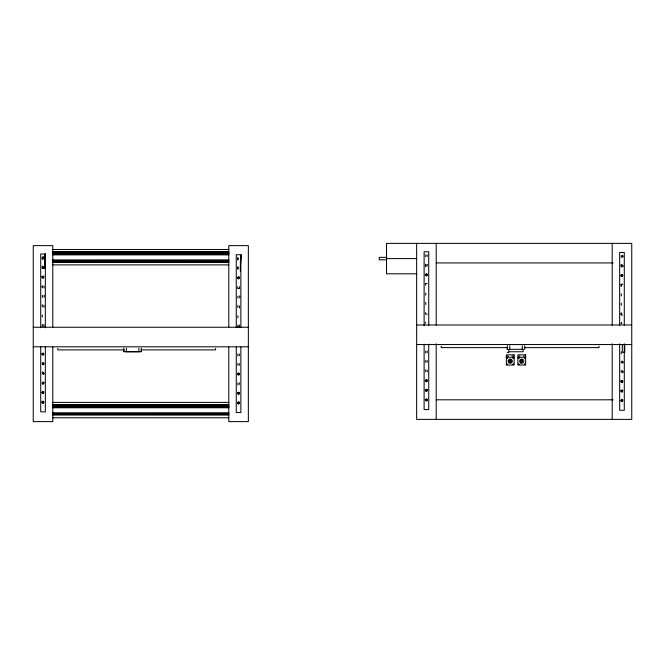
<?xml version="1.0" encoding="UTF-8"?>
<svg xmlns="http://www.w3.org/2000/svg" width="665" height="665" viewBox="0 0 665 665"><rect width="100%" height="100%" fill="white"/><g stroke="black" fill="none" stroke-linecap="round" stroke-linejoin="round"><path stroke-width="1" d="M43.84 326.648L43.882 324.42M44.888 268.552L45.145 254.03L40.715 254.03L40.715 327.745M239.392 327.188L239.425 325.119M239.392 327.346L239.425 325.268M44.896 266.424L45.145 254.03L44.871 260.181M240.398 269.184L240.688 254.72L236.266 254.72L236.266 327.404M43.89 307.33L43.94 305.277M44.131 297.205L44.181 295.144M44.879 265.335L45.145 254.03L44.896 261.27M239.433 308.02L239.483 305.975M239.674 297.895L239.724 295.842M240.398 267.056L240.688 254.72L240.414 260.871M44.888 263.365L45.145 254.03M240.398 265.094L240.688 254.72L240.389 271.32L240.688 254.72L240.406 262.999M43.981 288.036L44.048 285.975M239.525 288.735L239.591 286.673M622.639 256.391L622.623 256.133M42.369 276.981C42.377 278.884 44.912 276.731 42.951 276.457C41.679 276.05 45.245 278.17 42.369 277.263M42.369 353.963C42.668 352.084 42.676 356.141 42.369 354.254M42.369 392.458C43.757 395.043 43.666 390.089 42.385 392.816C43.957 394.594 43.857 390.571 42.377 392.433C43.691 390.596 44.123 394.47 42.41 392.874M42.369 402.084C42.377 403.988 44.912 401.835 42.951 401.56C41.679 401.153 45.245 403.273 42.369 402.367M237.912 393.156C237.912 395.043 240.489 392.924 238.494 392.624C237.189 392.217 240.83 394.328 237.912 393.439M425.766 274.72C427.553 277.238 426.415 272.151 425.949 275.335C427.936 276.15 426.556 273.124 425.808 274.587C427.287 272.991 427.387 276.715 425.808 275.135M425.766 380.571C427.362 379.025 426.922 382.99 426.839 380.189C424.885 379.308 426.672 382.624 425.766 380.862M425.766 399.823C427.553 402.342 426.415 397.254 425.949 400.438C427.936 401.253 426.556 398.227 425.808 399.69C427.287 398.094 427.387 401.818 425.808 400.239M621.318 275.41C621.31 277.305 623.886 275.177 621.891 274.886C620.62 274.495 624.161 276.598 621.318 275.692M621.318 313.905C621.933 315.592 620.952 312.758 621.8 313.398M621.318 390.887C623.105 393.397 621.983 388.335 621.492 391.51C623.496 392.317 622.091 389.299 621.359 390.762C622.814 389.166 622.93 392.89 621.359 391.303M621.891 399.989C619.78 401.369 624.144 401.618 622.066 399.989M622.623 266.108L622.639 265.842M622.623 362.334L622.623 361.984M622.623 371.959L622.623 371.61M621.326 400.48C622.191 403.081 623.288 398.609 621.318 400.513M237.954 277.546C240.63 276.216 238.336 279.865 237.929 278.028C238.826 279.616 240.065 276.69 238.236 277.23C238.378 276.391 240.098 279.333 237.92 277.995M238.743 373.398C240.489 375.65 236.083 373.439 238.669 374.719C240.772 373.173 236.649 373.896 238.494 373.381M237.954 402.649C240.63 401.319 238.336 404.968 237.929 403.131C238.826 404.719 240.065 401.793 238.236 402.333C238.378 401.494 240.098 404.436 237.92 403.09M425.808 390.064C428.476 388.742 426.199 392.392 425.791 390.546C426.523 392.042 427.977 389.532 426.257 389.69C425.725 389.05 428.21 391.71 425.775 390.513M621.359 284.903L621.725 284.553M621.359 381.136C624.036 379.815 621.758 383.464 621.334 381.619C622.207 383.206 623.462 380.272 621.634 380.829C621.758 379.989 623.537 382.915 621.326 381.585M521.31 361.045C523.704 360.039 520.495 363.032 521.626 360.613M620.861 323.373L621.675 322.558M42.41 276.848C43.765 275.277 44.081 278.876 42.444 277.463M42.41 401.951C43.765 400.38 44.081 403.979 42.444 402.566M237.954 393.023C239.483 391.419 239.475 395.168 237.954 393.572M621.359 275.277C622.839 273.664 622.922 277.43 621.359 275.825M621.359 323.398L621.8 323.015M425.841 380.38L426.348 380.048M44.031 258.452L43.325 258.993M44.031 268.078L43.325 268.618M42.444 353.772C43.965 352.367 43.516 355.276 43.441 354.644C43.383 351.968 44.148 355.459 42.444 354.445M237.754 286.623L237.754 288.253M239.392 355.617L239.392 353.988M239.392 365.243L239.392 363.614M239.392 384.486L239.392 382.857M427.246 256.432L427.246 254.795M427.246 266.05L427.246 264.421M425.608 283.664L425.608 285.302M425.608 312.533L425.608 314.171L427.246 314.171M425.608 322.159L425.309 323.273M427.246 352.666L427.246 351.029M427.246 362.284L427.246 360.654M427.246 371.91L427.246 370.28M510.57 361.511C509.249 359.266 510.745 363.331 510.379 360.613M43.366 268.086L43.291 266.881M42.452 285.75L41.87 286.748L42.452 287.746M43.366 373.938L43.291 372.741M622.548 257.305L623.13 256.308L622.548 255.31M622.548 266.931L623.13 265.934L622.548 264.928M522.017 361.585L521.776 360.688M622.548 363.165L623.13 362.159L622.548 361.162M622.548 372.782L623.13 371.785L622.548 370.787M43.291 258.494L43.366 257.297M43.291 364.353L43.366 363.148M43.291 383.597L43.366 382.4M43.325 364.852L44.181 363.73L43.325 362.616M43.325 374.47L44.181 373.356L43.325 372.242M43.325 384.096L44.181 382.982L43.325 381.868M425.849 283.481L427.005 283.481M621.675 312.932C620.038 313.331 621.11 315.925 622.548 315.044M510.354 361.635L509.889 361.511M521.9 361.635L521.435 361.511M141.346 348.194L141.346 351.652L140.764 351.66L123.865 351.652L123.865 348.194M141.346 351.652L138.844 351.66M52.801 249.483L228.793 249.483M52.801 251.794L228.793 251.794M52.801 253.132L228.793 253.132M52.801 253.332L228.793 253.332M52.801 253.531L228.793 253.531M52.801 254.487L228.793 254.462M52.801 254.878L228.793 254.878M386.54 257.363L379.2 257.363L379.2 259.799L386.54 259.799M386.54 258.585L416.647 258.585M52.801 259.899L228.793 259.882M52.801 260.83L228.793 260.83M52.801 261.037L228.793 261.037M52.801 261.237L228.793 261.237M436.298 262.924L613.138 262.924M52.801 264.886L228.793 264.886M416.647 273.789L386.54 273.789L386.54 243.373L631.75 243.373L631.75 419.366L416.647 419.366L416.647 243.373M416.647 324.994L631.75 324.994M33.25 327.255L248.353 327.255M416.647 344.545L631.75 344.545M33.25 346.806L248.353 346.806M507.736 347.62L441.186 347.62L441.186 346.141M524.253 347.62L599.007 347.62L599.007 346.141M124.239 349.89L57.788 349.89L57.788 348.402M140.847 349.89L215.61 349.89L215.61 348.402M507.112 352.342L508.883 352.342M507.378 356.132L508.467 356.132M511.992 356.132L513.081 356.132M518.924 356.132L520.013 356.132M523.546 356.132L524.635 356.132M506.339 357.288L514.12 357.288M517.894 357.288L525.666 357.288M436.298 399.806L613.138 399.806M52.801 402.383L228.793 402.383M52.801 404.694L228.793 404.694M52.801 405.101L228.793 405.076M52.801 406.032L228.793 406.032M52.801 406.232L228.793 406.232M52.801 406.431L228.793 406.431M52.801 407.362L228.793 407.362M52.801 407.387L228.793 407.387M52.801 407.77L228.793 407.77M52.801 412.799L228.793 412.774M52.801 413.73L228.793 413.73M52.801 413.929L228.793 413.929M52.801 414.129L228.793 414.129M52.801 415.06L228.793 415.085M52.801 417.778L228.793 417.778M126.367 351.66L123.865 351.652M507.27 349.391L507.844 349.391L507.27 349.391L507.27 345.7M238.569 288.593L237.995 288.444M426.523 380.048L427.013 381.053L425.808 380.987M238.669 373.381L239.109 374.453L237.987 374.387M621.725 285.8L621.326 285.351M622.149 400.006L622.556 400.995L621.393 400.995M621.675 286.291C619.83 285.8 621.442 283.007 622.789 284.362M43.325 256.765L44.031 257.297M43.325 266.382L44.031 266.923M621.293 255.468L621.293 257.48M621.293 264.504L621.293 266.515M425.741 254.778L425.75 256.781M425.75 264.82L425.75 266.823M237.887 257.729L237.887 259.741M237.895 266.773L237.895 268.776M42.344 257.039L42.344 259.051M42.352 266.075L42.352 268.086M624.759 344.545L624.759 352.267L622.315 352.267L622.315 344.545M624.285 325.135L624.285 252.459L619.664 252.459L619.664 325.135M624.285 343.83L624.285 410.28L619.664 410.28L619.664 343.83M621.293 264.87L621.293 266.939M621.293 293.822L621.293 295.892M621.293 303.132L621.293 305.202M621.293 351.735L621.293 353.805M621.293 361.045L621.301 363.115M621.301 370.347L621.301 372.417M612.199 243.373L612.199 325.16M612.199 343.788L612.199 419.366M524.743 345.7L524.743 349.391M522.241 345.7L522.241 349.316M509.772 345.7L509.772 349.316M436.207 243.373L436.207 325.16M436.207 343.788L436.207 419.366M428.734 325.484L428.734 251.761L424.12 251.761L424.12 325.484M428.734 344.171L428.734 409.59L424.12 409.59L424.12 344.171M425.741 264.171L425.741 266.241M425.75 293.132L425.75 295.202M425.75 302.434L425.75 304.504M425.75 351.045L425.75 353.107M425.75 360.347L425.75 362.417M425.75 369.657L425.75 371.727M240.88 254.72L240.88 327.404M240.88 347.13L240.88 412.541L236.266 412.541L236.266 347.13M237.887 257.821L237.887 259.89M237.887 267.131L237.887 269.2M237.895 296.083L237.895 298.153M237.895 305.393L237.895 307.463M237.895 315.734L237.895 317.803M237.895 325.044L237.895 327.113M237.895 353.996L237.895 356.066M237.895 363.306L237.895 365.376M237.895 382.957L237.895 385.027M228.793 327.421L228.793 245.634L248.353 245.634L248.353 421.627L228.793 421.627L228.793 347.088M138.844 348.194L138.844 351.81L126.367 351.81L126.367 348.194M52.801 327.421L52.801 245.634L33.25 245.634L33.25 421.627L52.801 421.627L52.801 347.088M45.336 254.03L45.336 327.745M45.336 346.44L45.336 411.851L40.715 411.851L40.715 346.44M42.344 257.131L42.344 259.2M42.344 266.441L42.344 268.502M42.344 295.393L42.344 297.463M42.344 304.703L42.344 306.773M42.344 315.044L42.352 317.114M42.352 324.354L42.352 326.415M42.352 362.616L42.352 364.678M42.352 371.918L42.352 373.988M42.352 382.259L42.352 384.328M521.202 362.176A1.155 1.155 0 0 1 520.961 361.993M520.961 360.355A1.155 1.155 0 0 1 521.476 360.056M522.075 360.056A1.155 1.155 0 0 1 522.357 360.172M522.258 362.009A0.964 0.964 0 0 1 522.025 362.101M521.526 362.101A0.964 0.964 0 0 1 521.102 361.851M521.102 360.488A0.964 0.964 0 0 1 522.258 360.339M511.044 361.993A1.155 1.155 0 0 1 510.811 362.176M509.656 362.176A1.155 1.155 0 0 1 509.116 360.871M509.656 360.172A1.155 1.155 0 0 1 509.93 360.056M510.529 360.056A1.155 1.155 0 0 1 511.044 360.355M511.061 361.652A0.964 0.964 0 0 1 510.479 362.101M509.98 362.101A0.964 0.964 0 0 1 509.398 360.696M509.747 360.339A0.964 0.964 0 0 1 511.061 360.696M42.369 286.607L42.377 286.573M41.912 276.823C43.325 281.237 45.345 273.714 41.912 276.823M41.912 353.813C43.325 358.219 45.345 350.696 41.912 353.813M41.912 392.308C43.325 396.714 45.345 389.191 41.912 392.308M41.912 401.926C43.325 406.34 45.345 398.817 41.912 401.926M237.455 277.521C238.868 281.927 240.888 274.404 237.455 277.521M237.455 373.747C238.868 378.161 240.888 370.638 237.455 373.747M237.455 392.998C238.868 397.404 240.888 389.881 237.455 392.998M237.455 402.624C238.868 407.03 240.888 399.507 237.455 402.624M425.309 274.562C426.722 278.968 428.742 271.453 425.309 274.562M425.309 380.422C426.722 384.827 428.742 377.304 425.309 380.422M425.309 390.039C426.722 394.453 428.742 386.93 425.309 390.039M425.309 399.665C426.722 404.071 428.742 396.556 425.309 399.665M506.78 357.994L507.52 358.194L506.78 357.994M506.78 364.154L507.52 364.353L506.78 364.154M509.49 360.97C510.429 363.913 511.776 358.901 509.49 360.97M512.939 357.994L513.679 358.194L512.939 357.994M512.939 364.154L513.679 364.353L512.939 364.154M518.326 357.994L519.074 358.194L518.326 357.994M518.326 364.154L519.074 364.353L518.326 364.154M521.036 360.97C521.975 363.913 523.322 358.901 521.036 360.97M524.486 357.994L525.234 358.194L524.486 357.994M524.486 364.154L525.234 364.353L524.486 364.154M620.861 275.252C622.274 279.666 624.285 272.143 620.861 275.252M620.861 381.112C622.274 385.517 624.285 377.994 620.861 381.112M620.861 390.737C622.274 395.143 624.285 387.62 620.861 390.737M620.861 400.355C622.274 404.769 624.285 397.246 620.861 400.355M228.793 252.176L52.801 252.176L228.793 252.201M228.793 262.168L52.801 262.168L228.793 262.185M523.122 349.316L508.883 349.316L508.883 351.76L523.122 351.76L523.122 349.316M514.12 354.844L506.339 354.844L506.339 365.06L514.12 365.06L514.12 354.844M525.666 354.844L517.894 354.844L517.894 365.06L525.666 365.06L525.666 354.844M520.72 363.007A2.12 2.12 0 0 0 523.895 361.17A2.12 2.12 0 0 0 520.72 359.341A2.12 2.12 0 0 0 520.72 363.007M508.733 362.674A2.12 2.12 0 0 0 512.274 361.718A2.12 2.12 0 0 0 509.681 359.125A2.12 2.12 0 0 0 508.733 362.674"/></g></svg>
